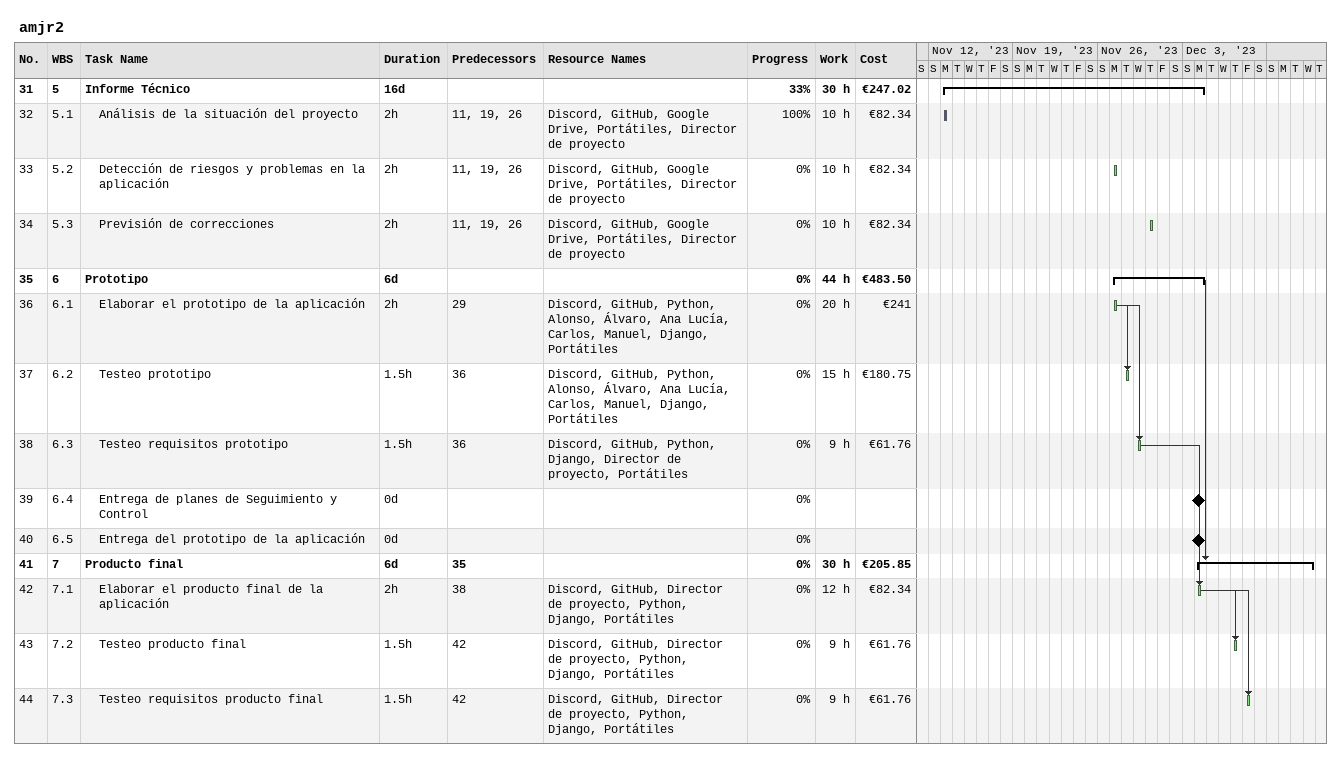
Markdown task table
amjr2

| ID | WBS | Task | Duration | Start | Finish | Predecessors | Resources | % complete | Work (h) | Cost (€) |
|---|---|---|---|---|---|---|---|---|---|---|
| 31 | 5 | **Informe Técnico** | 16d | 2023-11-13 | 2023-12-04 |  |  | 33 | 30 | 247.02 |
| 32 | 5.1 | Análisis de la situación del proyecto | 2h | 2023-11-13 | 2023-11-13 | 11, 19, 26 | Discord, GitHub, Google Drive, Portátiles, Director de proyecto | 100 | 10 | 82.34 |
| 33 | 5.2 | Detección de riesgos y problemas en la aplicación | 2h | 2023-11-27 | 2023-11-27 | 11, 19, 26 | Discord, GitHub, Google Drive, Portátiles, Director de proyecto | 0 | 10 | 82.34 |
| 34 | 5.3 | Previsión de correcciones | 2h | 2023-11-30 | 2023-11-30 | 11, 19, 26 | Discord, GitHub, Google Drive, Portátiles, Director de proyecto | 0 | 10 | 82.34 |
| 35 | 6 | **Prototipo** | 6d | 2023-11-27 | 2023-12-04 |  |  | 0 | 44 | 483.50 |
| 36 | 6.1 | Elaborar el prototipo de la aplicación | 2h | 2023-11-27 | 2023-11-27 | 29 | Discord, GitHub, Python, Alonso, Álvaro, Ana Lucía, Carlos, Manuel, Django, Portátiles | 0 | 20 | 241 |
| 37 | 6.2 | Testeo prototipo | 1.5h | 2023-11-28 | 2023-11-28 | 36 | Discord, GitHub, Python, Alonso, Álvaro, Ana Lucía, Carlos, Manuel, Django, Portátiles | 0 | 15 | 180.75 |
| 38 | 6.3 | Testeo requisitos prototipo | 1.5h | 2023-11-29 | 2023-11-29 | 36 | Discord, GitHub, Python, Django, Director de proyecto, Portátiles | 0 | 9 | 61.76 |
| 39 | 6.4 | Entrega de planes de Seguimiento y Control | 0d | 2023-12-04 | 2023-12-04 |  |  | 0 |  |  |
| 40 | 6.5 | Entrega del prototipo de la aplicación | 0d | 2023-12-04 | 2023-12-04 |  |  | 0 |  |  |
| 41 | 7 | **Producto final** | 6d | 2023-12-04 | 2023-12-13 | 35 |  | 0 | 30 | 205.85 |
| 42 | 7.1 | Elaborar el producto final de la aplicación | 2h | 2023-12-04 | 2023-12-04 | 38 | Discord, GitHub, Director de proyecto, Python, Django, Portátiles | 0 | 12 | 82.34 |
| 43 | 7.2 | Testeo producto final | 1.5h | 2023-12-07 | 2023-12-07 | 42 | Discord, GitHub, Director de proyecto, Python, Django, Portátiles | 0 | 9 | 61.76 |
| 44 | 7.3 | Testeo requisitos producto final | 1.5h | 2023-12-08 | 2023-12-08 | 42 | Discord, GitHub, Director de proyecto, Python, Django, Portátiles | 0 | 9 | 61.76 |
